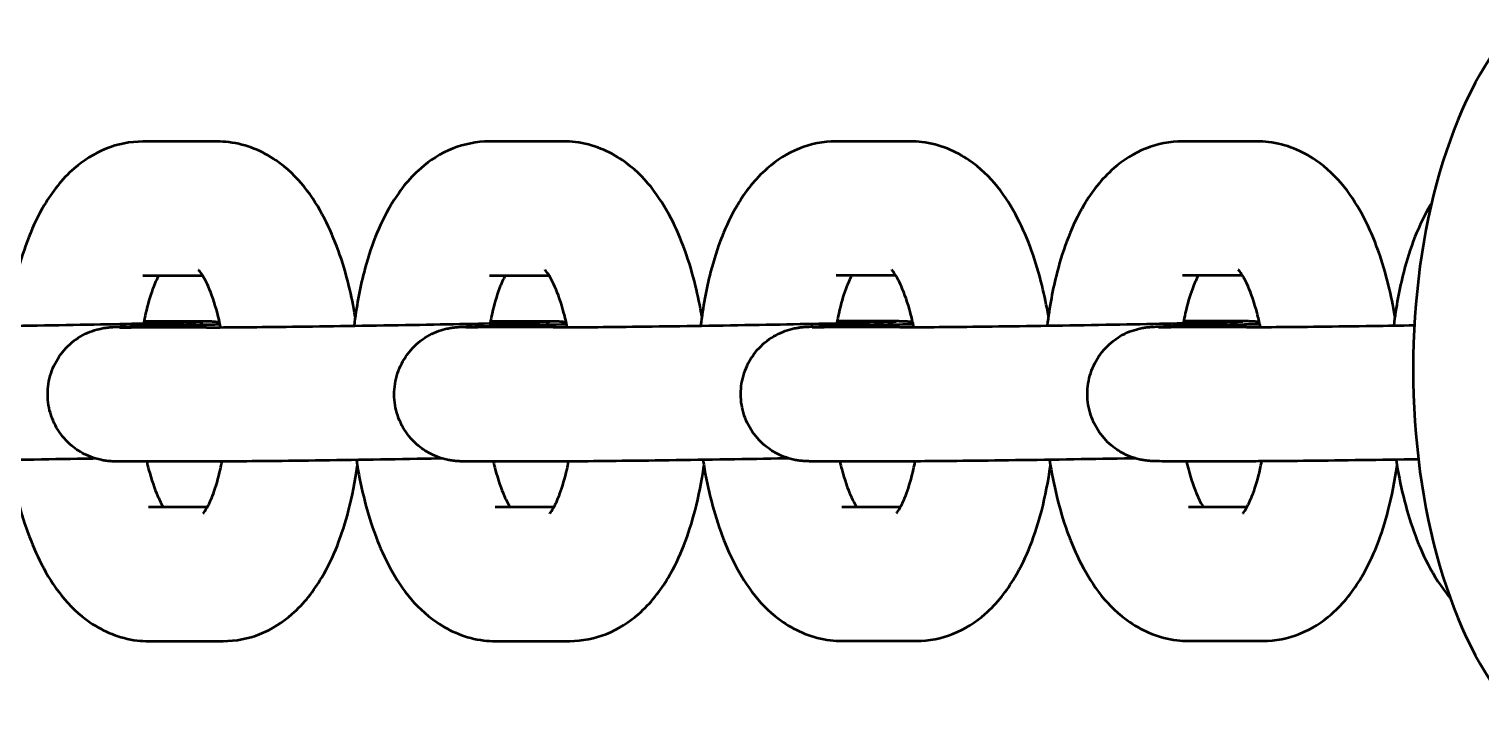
# Model space of a CAD drawing. Header units: millimetres. Extents: x 170 to 5770, y -1450 to 5650.
# Drawn here: x 2727.9 to 2792.8, y 2084.8 to 2115.2 of the extents above; entities that cross this region are included whole.
import ezdxf

# ---------------------------------------------------------------- set-up
doc = ezdxf.new("R2010")
doc.units = ezdxf.units.MM
doc.header["$LTSCALE"] = 10
doc.layers.add('Viditelná (ISO)', color=7, linetype='Continuous', lineweight=50)

# ---------------------------------------------------------------- blocks, each defined once
blk = doc.blocks.new('VVZ-VH101-2')
at = {"layer": 'Viditelná (ISO)'}
for p, q in [((2566.346, -3539.834), (2563.017, -3539.834)), ((2581.833, -3539.83), (2578.505, -3539.831)), ((2597.321, -3539.826), (2593.992, -3539.827)), ((2612.808, -3539.823), (2609.48, -3539.823)), ((2565.695, -3545.834), (2563.019, -3545.834)), ((2581.182, -3545.83), (2578.506, -3545.831)), ((2596.67, -3545.826), (2593.994, -3545.827)), ((2612.157, -3545.823), (2609.481, -3545.823)), ((2565.869, -3548.14), (2562.494, -3548.14)), ((2563.07, -3547.859), (2565.253, -3547.858)), ((2581.356, -3548.136), (2577.982, -3548.137)), ((2578.557, -3547.855), (2580.74, -3547.855)), ((2596.844, -3548.132), (2593.469, -3548.133)), ((2594.045, -3547.851), (2596.228, -3547.851)), ((2612.331, -3548.129), (2608.956, -3548.129)), ((2609.532, -3547.848), (2611.715, -3547.847)), ((2565.87, -3554.14), (2562.496, -3554.14)), ((2581.358, -3554.136), (2577.983, -3554.137)), ((2596.845, -3554.132), (2593.47, -3554.133)), ((2612.332, -3554.129), (2608.958, -3554.129)), ((2563.278, -3556.165), (2565.907, -3556.165)), ((2578.766, -3556.162), (2581.395, -3556.161)), ((2594.253, -3556.158), (2596.882, -3556.157)), ((2609.741, -3556.154), (2612.369, -3556.154)), ((2563.28, -3562.165), (2566.608, -3562.164)), ((2578.767, -3562.162), (2582.096, -3562.161)), ((2594.255, -3562.158), (2597.583, -3562.157)), ((2609.742, -3562.154), (2613.07, -3562.153))]:
    blk.add_line(p, q, dxfattribs=at)
blk.add_ellipse((2628.535, -3550), major_axis=(0, 17.5), ratio=0.5, start_param=0.518783, end_param=2.62281, dxfattribs=at)
for points, knots in [([(2563.017, -3539.834), (2562.451, -3539.835), (2561.886, -3539.951), (2560.829, -3540.37), (2560.352, -3540.685), (2559.386, -3541.528), (2558.962, -3542.088), (2558.071, -3543.59), (2557.696, -3544.591), (2557.216, -3546.437), (2557.069, -3547.242), (2556.97, -3548.072)], [0, 0, 0, 0, 0.159049, 0.159049, 0.33727, 0.33727, 0.589347, 0.589347, 0.975965, 0.975965, 1.250203, 1.250203, 1.250203, 1.250203]), ([(2572.51, -3547.658), (2572.432, -3547.189), (2572.338, -3546.728), (2571.962, -3545.199), (2571.61, -3544.191), (2570.623, -3542.289), (2569.984, -3541.376), (2568.384, -3540.275), (2567.661, -3539.959), (2566.69, -3539.844), (2566.518, -3539.834), (2566.346, -3539.834)], [5.068194, 5.068194, 5.068194, 5.068194, 5.224892, 5.224892, 5.602086, 5.602086, 6.006714, 6.006714, 6.234811, 6.234811, 6.283185, 6.283185, 6.283185, 6.283185]), ([(2578.505, -3539.831), (2577.938, -3539.831), (2577.374, -3539.947), (2576.316, -3540.366), (2575.839, -3540.682), (2574.873, -3541.524), (2574.45, -3542.085), (2573.558, -3543.587), (2573.183, -3544.587), (2572.704, -3546.433), (2572.556, -3547.238), (2572.457, -3548.068)], [0, 0, 0, 0, 0.159049, 0.159049, 0.33727, 0.33727, 0.589347, 0.589347, 0.975965, 0.975965, 1.250203, 1.250203, 1.250203, 1.250203]), ([(2587.998, -3547.655), (2587.919, -3547.185), (2587.825, -3546.725), (2587.45, -3545.196), (2587.098, -3544.187), (2586.111, -3542.285), (2585.471, -3541.373), (2583.871, -3540.272), (2583.148, -3539.955), (2582.178, -3539.84), (2582.006, -3539.83), (2581.833, -3539.83)], [5.068194, 5.068194, 5.068194, 5.068194, 5.224892, 5.224892, 5.602086, 5.602086, 6.006714, 6.006714, 6.234811, 6.234811, 6.283185, 6.283185, 6.283185, 6.283185]), ([(2593.992, -3539.827), (2593.426, -3539.827), (2592.861, -3539.944), (2591.803, -3540.363), (2591.327, -3540.678), (2590.361, -3541.52), (2589.937, -3542.081), (2589.045, -3543.583), (2588.67, -3544.583), (2588.191, -3546.429), (2588.044, -3547.235), (2587.945, -3548.064)], [0, 0, 0, 0, 0.159049, 0.159049, 0.33727, 0.33727, 0.589347, 0.589347, 0.975965, 0.975965, 1.250203, 1.250203, 1.250203, 1.250203]), ([(2603.485, -3547.651), (2603.407, -3547.182), (2603.312, -3546.721), (2602.937, -3545.192), (2602.585, -3544.183), (2601.598, -3542.281), (2600.959, -3541.369), (2599.359, -3540.268), (2598.635, -3539.951), (2597.665, -3539.836), (2597.493, -3539.826), (2597.321, -3539.826)], [5.068194, 5.068194, 5.068194, 5.068194, 5.224892, 5.224892, 5.602086, 5.602086, 6.006714, 6.006714, 6.234811, 6.234811, 6.283185, 6.283185, 6.283185, 6.283185]), ([(2609.48, -3539.823), (2608.913, -3539.824), (2608.349, -3539.94), (2607.291, -3540.359), (2606.814, -3540.674), (2605.848, -3541.517), (2605.425, -3542.077), (2604.533, -3543.579), (2604.158, -3544.58), (2603.678, -3546.425), (2603.531, -3547.231), (2603.432, -3548.061)], [0, 0, 0, 0, 0.159049, 0.159049, 0.33727, 0.33727, 0.589347, 0.589347, 0.975965, 0.975965, 1.250203, 1.250203, 1.250203, 1.250203]), ([(2618.973, -3547.647), (2618.894, -3547.178), (2618.8, -3546.717), (2618.425, -3545.188), (2618.073, -3544.18), (2617.086, -3542.278), (2616.446, -3541.365), (2614.846, -3540.264), (2614.123, -3539.948), (2613.153, -3539.833), (2612.98, -3539.823), (2612.808, -3539.823)], [5.068194, 5.068194, 5.068194, 5.068194, 5.224892, 5.224892, 5.602086, 5.602086, 6.006714, 6.006714, 6.234811, 6.234811, 6.283185, 6.283185, 6.283185, 6.283185]), ([(2620.61, -3542.583), (2620.593, -3542.611), (2620.577, -3542.638), (2620.02, -3543.576), (2619.645, -3544.576), (2619.166, -3546.422), (2619.018, -3547.227), (2618.919, -3548.057)], [0.5775243, 0.5775243, 0.5775243, 0.5775243, 0.5893466, 0.5893466, 0.975965, 0.975965, 1.250203, 1.250203, 1.250203, 1.250203]), ([(2563.719, -3545.834), (2563.638, -3545.982), (2563.546, -3546.183), (2563.343, -3546.732), (2563.233, -3547.103), (2563.108, -3547.662), (2563.078, -3547.81), (2563.051, -3547.961)], [6.9132793, 6.9132793, 6.9132793, 6.9132793, 7.0960016, 7.0960016, 7.3231625, 7.3231625, 7.400327, 7.400327, 7.400327, 7.400327]), ([(2566.497, -3548.138), (2566.452, -3547.918), (2566.402, -3547.707), (2566.226, -3547.045), (2566.085, -3546.641), (2565.825, -3546.05), (2565.706, -3545.841), (2565.554, -3545.621), (2565.508, -3545.575), (2565.508, -3545.575)], [5.1512669, 5.1512669, 5.1512669, 5.1512669, 5.2612294, 5.2612294, 5.5161912, 5.5161912, 5.7386481, 5.7386481, 5.9089075, 5.9089075, 5.9089075, 5.9089075]), ([(2579.206, -3545.831), (2579.126, -3545.978), (2579.033, -3546.179), (2578.83, -3546.728), (2578.721, -3547.099), (2578.596, -3547.659), (2578.566, -3547.806), (2578.538, -3547.958)], [6.9132793, 6.9132793, 6.9132793, 6.9132793, 7.0960016, 7.0960016, 7.3231625, 7.3231625, 7.400327, 7.400327, 7.400327, 7.400327]), ([(2581.984, -3548.134), (2581.939, -3547.914), (2581.889, -3547.704), (2581.713, -3547.041), (2581.572, -3546.637), (2581.312, -3546.046), (2581.193, -3545.838), (2581.041, -3545.617), (2580.995, -3545.571), (2580.995, -3545.571)], [5.1512669, 5.1512669, 5.1512669, 5.1512669, 5.2612294, 5.2612294, 5.5161912, 5.5161912, 5.7386481, 5.7386481, 5.9089075, 5.9089075, 5.9089075, 5.9089075]), ([(2594.693, -3545.827), (2594.613, -3545.974), (2594.521, -3546.176), (2594.318, -3546.725), (2594.208, -3547.096), (2594.083, -3547.655), (2594.053, -3547.802), (2594.026, -3547.954)], [6.9132793, 6.9132793, 6.9132793, 6.9132793, 7.0960016, 7.0960016, 7.3231625, 7.3231625, 7.400327, 7.400327, 7.400327, 7.400327]), ([(2597.472, -3548.13), (2597.426, -3547.911), (2597.377, -3547.7), (2597.201, -3547.037), (2597.059, -3546.634), (2596.8, -3546.042), (2596.68, -3545.834), (2596.528, -3545.614), (2596.482, -3545.568), (2596.482, -3545.568)], [5.1512669, 5.1512669, 5.1512669, 5.1512669, 5.2612294, 5.2612294, 5.5161912, 5.5161912, 5.7386481, 5.7386481, 5.9089075, 5.9089075, 5.9089075, 5.9089075]), ([(2610.181, -3545.823), (2610.101, -3545.971), (2610.008, -3546.172), (2609.805, -3546.721), (2609.695, -3547.092), (2609.571, -3547.651), (2609.541, -3547.799), (2609.513, -3547.95)], [6.9132793, 6.9132793, 6.9132793, 6.9132793, 7.0960016, 7.0960016, 7.3231625, 7.3231625, 7.400327, 7.400327, 7.400327, 7.400327]), ([(2612.959, -3548.127), (2612.914, -3547.907), (2612.864, -3547.696), (2612.688, -3547.034), (2612.547, -3546.63), (2612.287, -3546.039), (2612.168, -3545.83), (2612.016, -3545.61), (2611.97, -3545.564), (2611.97, -3545.564)], [5.1512669, 5.1512669, 5.1512669, 5.1512669, 5.2612294, 5.2612294, 5.5161912, 5.5161912, 5.7386481, 5.7386481, 5.9089075, 5.9089075, 5.9089075, 5.9089075]), ([(2550.381, -3548.143), (2550.71, -3548.143), (2551.166, -3548.141), (2552.266, -3548.132), (2552.927, -3548.126), (2554.387, -3548.108), (2555.206, -3548.098), (2556.886, -3548.073), (2557.768, -3548.06), (2559.483, -3548.031), (2560.337, -3548.016), (2561.908, -3547.986), (2562.645, -3547.971), (2563.908, -3547.942), (2564.452, -3547.929), (2565.269, -3547.905), (2565.571, -3547.894), (2565.693, -3547.887), (2565.705, -3547.887), (2565.705, -3547.887)], [0, 0, 0, 0, 0.246194, 0.246194, 0.497162, 0.497162, 0.754501, 0.754501, 1.013034, 1.013034, 1.271883, 1.271883, 1.530578, 1.530578, 1.788422, 1.788422, 2.042947, 2.042947, 2.087339, 2.087339, 2.087339, 2.087339]), ([(2562.496, -3554.14), (2562.295, -3554.141), (2562.129, -3554.14), (2561.918, -3554.137), (2561.853, -3554.136), (2561.737, -3554.133), (2561.689, -3554.132), (2561.577, -3554.125), (2561.526, -3554.121), (2561.42, -3554.11), (2561.38, -3554.105), (2561.279, -3554.09), (2561.216, -3554.079), (2561.071, -3554.049), (2560.989, -3554.028), (2560.765, -3553.961), (2560.624, -3553.907), (2560.258, -3553.735), (2560.04, -3553.596), (2559.606, -3553.234), (2559.395, -3552.994), (2559.058, -3552.461), (2558.93, -3552.16), (2558.776, -3551.542), (2558.749, -3551.216), (2558.798, -3550.581), (2558.875, -3550.263), (2559.121, -3549.675), (2559.294, -3549.397), (2559.712, -3548.917), (2559.963, -3548.708), (2560.37, -3548.467), (2560.511, -3548.398), (2560.786, -3548.288), (2560.923, -3548.245), (2561.132, -3548.194), (2561.208, -3548.178), (2561.339, -3548.156), (2561.394, -3548.149), (2561.476, -3548.139), (2561.507, -3548.136), (2561.584, -3548.129), (2561.622, -3548.127), (2561.77, -3548.117), (2561.876, -3548.113), (2562.219, -3548.099), (2562.488, -3548.091), (2563.317, -3548.068), (2563.969, -3548.052), (2565.251, -3548.024), (2565.843, -3548.012), (2566.468, -3548)], [0, 0, 0, 0, 0.141419, 0.141419, 0.218627, 0.218627, 0.276556, 0.276556, 0.309664, 0.309664, 0.325925, 0.325925, 0.347313, 0.347313, 0.37346, 0.37346, 0.418852, 0.418852, 0.495174, 0.495174, 0.588811, 0.588811, 0.684367, 0.684367, 0.780002, 0.780002, 0.87564, 0.87564, 0.971277, 0.971277, 1.066881, 1.066881, 1.113716, 1.113716, 1.156878, 1.156878, 1.182698, 1.182698, 1.208244, 1.208244, 1.231134, 1.231134, 1.273691, 1.273691, 1.401124, 1.401124, 1.593294, 1.593294, 1.882774, 1.882774, 2.087905, 2.087905, 2.087905, 2.087905]), ([(2561.949, -3548.137), (2561.949, -3548.137), (2561.962, -3548.137), (2562.029, -3548.138), (2562.117, -3548.139), (2562.307, -3548.14), (2562.395, -3548.14), (2562.494, -3548.14)], [3.104651, 3.104651, 3.104651, 3.104651, 3.1518889, 3.1518889, 3.2631715, 3.2631715, 3.3374283, 3.3374283, 3.3374283, 3.3374283]), ([(2565.253, -3547.858), (2565.453, -3547.858), (2565.619, -3547.859), (2565.83, -3547.861), (2565.896, -3547.862), (2566.011, -3547.866), (2566.059, -3547.867), (2566.171, -3547.874), (2566.222, -3547.877), (2566.328, -3547.889), (2566.368, -3547.894), (2566.423, -3547.902), (2566.435, -3547.904), (2566.447, -3547.905)], [0, 0, 0, 0, 0.1414185, 0.1414185, 0.2186272, 0.2186272, 0.2765565, 0.2765565, 0.3096638, 0.3096638, 0.3259248, 0.3259248, 0.3301769, 0.3301769, 0.3301769, 0.3301769]), ([(2565.869, -3548.14), (2566.197, -3548.14), (2566.653, -3548.137), (2567.753, -3548.129), (2568.415, -3548.122), (2569.874, -3548.105), (2570.693, -3548.094), (2572.373, -3548.07), (2573.255, -3548.056), (2574.97, -3548.027), (2575.824, -3548.012), (2577.395, -3547.982), (2578.132, -3547.967), (2579.395, -3547.938), (2579.939, -3547.925), (2580.756, -3547.901), (2581.059, -3547.89), (2581.18, -3547.884), (2581.192, -3547.883), (2581.192, -3547.883)], [0, 0, 0, 0, 0.246194, 0.246194, 0.497162, 0.497162, 0.754501, 0.754501, 1.013034, 1.013034, 1.271883, 1.271883, 1.530578, 1.530578, 1.788422, 1.788422, 2.042947, 2.042947, 2.087339, 2.087339, 2.087339, 2.087339]), ([(2577.983, -3554.137), (2577.782, -3554.137), (2577.617, -3554.136), (2577.406, -3554.134), (2577.34, -3554.133), (2577.225, -3554.129), (2577.177, -3554.128), (2577.064, -3554.121), (2577.013, -3554.118), (2576.907, -3554.106), (2576.867, -3554.101), (2576.767, -3554.086), (2576.703, -3554.075), (2576.558, -3554.045), (2576.476, -3554.024), (2576.253, -3553.957), (2576.111, -3553.903), (2575.746, -3553.731), (2575.528, -3553.593), (2575.093, -3553.23), (2574.882, -3552.99), (2574.546, -3552.457), (2574.417, -3552.157), (2574.264, -3551.538), (2574.237, -3551.213), (2574.285, -3550.577), (2574.362, -3550.259), (2574.608, -3549.671), (2574.781, -3549.394), (2575.199, -3548.913), (2575.451, -3548.704), (2575.858, -3548.463), (2575.998, -3548.394), (2576.274, -3548.284), (2576.411, -3548.241), (2576.619, -3548.19), (2576.696, -3548.175), (2576.826, -3548.152), (2576.881, -3548.145), (2576.963, -3548.136), (2576.994, -3548.133), (2577.071, -3548.126), (2577.11, -3548.123), (2577.258, -3548.114), (2577.363, -3548.109), (2577.707, -3548.096), (2577.975, -3548.087), (2578.804, -3548.064), (2579.456, -3548.048), (2580.739, -3548.02), (2581.331, -3548.008), (2581.955, -3547.996)], [0, 0, 0, 0, 0.141419, 0.141419, 0.218627, 0.218627, 0.276556, 0.276556, 0.309664, 0.309664, 0.325925, 0.325925, 0.347313, 0.347313, 0.37346, 0.37346, 0.418852, 0.418852, 0.495174, 0.495174, 0.588811, 0.588811, 0.684367, 0.684367, 0.780002, 0.780002, 0.87564, 0.87564, 0.971277, 0.971277, 1.066881, 1.066881, 1.113716, 1.113716, 1.156878, 1.156878, 1.182698, 1.182698, 1.208244, 1.208244, 1.231134, 1.231134, 1.273691, 1.273691, 1.401124, 1.401124, 1.593294, 1.593294, 1.882774, 1.882774, 2.087905, 2.087905, 2.087905, 2.087905]), ([(2577.436, -3548.133), (2577.436, -3548.133), (2577.449, -3548.133), (2577.517, -3548.135), (2577.605, -3548.136), (2577.794, -3548.137), (2577.882, -3548.137), (2577.982, -3548.137)], [3.104651, 3.104651, 3.104651, 3.104651, 3.1518889, 3.1518889, 3.2631715, 3.2631715, 3.3374283, 3.3374283, 3.3374283, 3.3374283]), ([(2580.74, -3547.855), (2580.941, -3547.855), (2581.106, -3547.855), (2581.318, -3547.858), (2581.383, -3547.859), (2581.499, -3547.862), (2581.546, -3547.863), (2581.659, -3547.87), (2581.71, -3547.874), (2581.816, -3547.885), (2581.856, -3547.89), (2581.911, -3547.898), (2581.922, -3547.9), (2581.934, -3547.902)], [0, 0, 0, 0, 0.1414185, 0.1414185, 0.2186272, 0.2186272, 0.2765565, 0.2765565, 0.3096638, 0.3096638, 0.3259248, 0.3259248, 0.3301769, 0.3301769, 0.3301769, 0.3301769]), ([(2581.356, -3548.136), (2581.685, -3548.136), (2582.141, -3548.134), (2583.24, -3548.125), (2583.902, -3548.118), (2585.362, -3548.101), (2586.18, -3548.09), (2587.86, -3548.066), (2588.743, -3548.052), (2590.458, -3548.024), (2591.311, -3548.009), (2592.882, -3547.978), (2593.619, -3547.963), (2594.883, -3547.935), (2595.426, -3547.921), (2596.244, -3547.898), (2596.546, -3547.886), (2596.668, -3547.88), (2596.679, -3547.879), (2596.679, -3547.879)], [0, 0, 0, 0, 0.246194, 0.246194, 0.497162, 0.497162, 0.754501, 0.754501, 1.013034, 1.013034, 1.271883, 1.271883, 1.530578, 1.530578, 1.788422, 1.788422, 2.042947, 2.042947, 2.087339, 2.087339, 2.087339, 2.087339]), ([(2593.47, -3554.133), (2593.27, -3554.133), (2593.104, -3554.132), (2592.893, -3554.13), (2592.828, -3554.129), (2592.712, -3554.126), (2592.664, -3554.124), (2592.552, -3554.117), (2592.501, -3554.114), (2592.395, -3554.103), (2592.355, -3554.098), (2592.254, -3554.083), (2592.19, -3554.072), (2592.046, -3554.041), (2591.963, -3554.02), (2591.74, -3553.954), (2591.598, -3553.9), (2591.233, -3553.728), (2591.015, -3553.589), (2590.58, -3553.227), (2590.37, -3552.986), (2590.033, -3552.453), (2589.905, -3552.153), (2589.751, -3551.535), (2589.724, -3551.209), (2589.773, -3550.573), (2589.849, -3550.256), (2590.096, -3549.668), (2590.268, -3549.39), (2590.687, -3548.91), (2590.938, -3548.701), (2591.345, -3548.46), (2591.486, -3548.391), (2591.761, -3548.281), (2591.898, -3548.237), (2592.106, -3548.186), (2592.183, -3548.171), (2592.314, -3548.149), (2592.369, -3548.142), (2592.45, -3548.132), (2592.481, -3548.129), (2592.559, -3548.122), (2592.597, -3548.119), (2592.745, -3548.11), (2592.851, -3548.105), (2593.194, -3548.092), (2593.462, -3548.083), (2594.292, -3548.06), (2594.943, -3548.044), (2596.226, -3548.017), (2596.818, -3548.004), (2597.443, -3547.992)], [0, 0, 0, 0, 0.141419, 0.141419, 0.218627, 0.218627, 0.276556, 0.276556, 0.309664, 0.309664, 0.325925, 0.325925, 0.347313, 0.347313, 0.37346, 0.37346, 0.418852, 0.418852, 0.495174, 0.495174, 0.588811, 0.588811, 0.684367, 0.684367, 0.780002, 0.780002, 0.87564, 0.87564, 0.971277, 0.971277, 1.066881, 1.066881, 1.113716, 1.113716, 1.156878, 1.156878, 1.182698, 1.182698, 1.208244, 1.208244, 1.231134, 1.231134, 1.273691, 1.273691, 1.401124, 1.401124, 1.593294, 1.593294, 1.882774, 1.882774, 2.087905, 2.087905, 2.087905, 2.087905]), ([(2592.923, -3548.129), (2592.923, -3548.129), (2592.936, -3548.13), (2593.004, -3548.131), (2593.092, -3548.132), (2593.282, -3548.133), (2593.37, -3548.133), (2593.469, -3548.133)], [3.104651, 3.104651, 3.104651, 3.104651, 3.1518889, 3.1518889, 3.2631715, 3.2631715, 3.3374283, 3.3374283, 3.3374283, 3.3374283]), ([(2596.228, -3547.851), (2596.428, -3547.851), (2596.594, -3547.852), (2596.805, -3547.854), (2596.87, -3547.855), (2596.986, -3547.858), (2597.034, -3547.86), (2597.146, -3547.867), (2597.197, -3547.87), (2597.303, -3547.881), (2597.343, -3547.886), (2597.398, -3547.894), (2597.41, -3547.896), (2597.421, -3547.898)], [0, 0, 0, 0, 0.1414185, 0.1414185, 0.2186272, 0.2186272, 0.2765565, 0.2765565, 0.3096638, 0.3096638, 0.3259248, 0.3259248, 0.3301769, 0.3301769, 0.3301769, 0.3301769]), ([(2596.844, -3548.132), (2597.172, -3548.132), (2597.628, -3548.13), (2598.728, -3548.121), (2599.39, -3548.114), (2600.849, -3548.097), (2601.668, -3548.087), (2603.348, -3548.062), (2604.23, -3548.049), (2605.945, -3548.02), (2606.799, -3548.005), (2608.37, -3547.975), (2609.107, -3547.96), (2610.37, -3547.931), (2610.914, -3547.918), (2611.731, -3547.894), (2612.033, -3547.883), (2612.155, -3547.876), (2612.167, -3547.876), (2612.167, -3547.876)], [0, 0, 0, 0, 0.246194, 0.246194, 0.497162, 0.497162, 0.754501, 0.754501, 1.013034, 1.013034, 1.271883, 1.271883, 1.530578, 1.530578, 1.788422, 1.788422, 2.042947, 2.042947, 2.087339, 2.087339, 2.087339, 2.087339]), ([(2608.958, -3554.129), (2608.757, -3554.129), (2608.591, -3554.129), (2608.38, -3554.126), (2608.315, -3554.125), (2608.199, -3554.122), (2608.152, -3554.121), (2608.039, -3554.114), (2607.988, -3554.11), (2607.882, -3554.099), (2607.842, -3554.094), (2607.742, -3554.079), (2607.678, -3554.068), (2607.533, -3554.038), (2607.451, -3554.017), (2607.227, -3553.95), (2607.086, -3553.896), (2606.721, -3553.724), (2606.503, -3553.585), (2606.068, -3553.223), (2605.857, -3552.983), (2605.52, -3552.45), (2605.392, -3552.149), (2605.239, -3551.531), (2605.211, -3551.205), (2605.26, -3550.57), (2605.337, -3550.252), (2605.583, -3549.664), (2605.756, -3549.386), (2606.174, -3548.906), (2606.425, -3548.697), (2606.833, -3548.456), (2606.973, -3548.387), (2607.248, -3548.277), (2607.385, -3548.234), (2607.594, -3548.182), (2607.671, -3548.167), (2607.801, -3548.145), (2607.856, -3548.138), (2607.938, -3548.128), (2607.969, -3548.125), (2608.046, -3548.118), (2608.084, -3548.116), (2608.233, -3548.106), (2608.338, -3548.102), (2608.681, -3548.088), (2608.95, -3548.08), (2609.779, -3548.056), (2610.431, -3548.041), (2611.714, -3548.013), (2612.305, -3548.001), (2612.93, -3547.989)], [0, 0, 0, 0, 0.141419, 0.141419, 0.218627, 0.218627, 0.276556, 0.276556, 0.309664, 0.309664, 0.325925, 0.325925, 0.347313, 0.347313, 0.37346, 0.37346, 0.418852, 0.418852, 0.495174, 0.495174, 0.588811, 0.588811, 0.684367, 0.684367, 0.780002, 0.780002, 0.87564, 0.87564, 0.971277, 0.971277, 1.066881, 1.066881, 1.113716, 1.113716, 1.156878, 1.156878, 1.182698, 1.182698, 1.208244, 1.208244, 1.231134, 1.231134, 1.273691, 1.273691, 1.401124, 1.401124, 1.593294, 1.593294, 1.882774, 1.882774, 2.087905, 2.087905, 2.087905, 2.087905]), ([(2608.411, -3548.126), (2608.411, -3548.126), (2608.424, -3548.126), (2608.492, -3548.127), (2608.58, -3548.128), (2608.769, -3548.129), (2608.857, -3548.129), (2608.956, -3548.129)], [3.104651, 3.104651, 3.104651, 3.104651, 3.1518889, 3.1518889, 3.2631715, 3.2631715, 3.3374283, 3.3374283, 3.3374283, 3.3374283]), ([(2611.715, -3547.847), (2611.916, -3547.847), (2612.081, -3547.848), (2612.292, -3547.85), (2612.358, -3547.851), (2612.473, -3547.855), (2612.521, -3547.856), (2612.634, -3547.863), (2612.685, -3547.866), (2612.79, -3547.878), (2612.83, -3547.883), (2612.885, -3547.891), (2612.897, -3547.893), (2612.909, -3547.894)], [0, 0, 0, 0, 0.1414185, 0.1414185, 0.2186272, 0.2186272, 0.2765565, 0.2765565, 0.3096638, 0.3096638, 0.3259248, 0.3259248, 0.3301769, 0.3301769, 0.3301769, 0.3301769]), ([(2612.331, -3548.129), (2612.66, -3548.129), (2613.115, -3548.126), (2614.215, -3548.117), (2614.877, -3548.111), (2616.336, -3548.094), (2617.155, -3548.083), (2618.596, -3548.062), (2619.22, -3548.053), (2619.84, -3548.043)], [0, 0, 0, 0, 0.2461939, 0.2461939, 0.4971622, 0.4971622, 0.754501, 0.754501, 0.9396544, 0.9396544, 0.9396544, 0.9396544]), ([(2560.915, -3554.006), (2560.853, -3554.007), (2560.79, -3554.008), (2559.907, -3554.025), (2559.028, -3554.04), (2557.282, -3554.068), (2556.395, -3554.081), (2554.721, -3554.105), (2553.914, -3554.115), (2552.478, -3554.131), (2551.831, -3554.136), (2550.945, -3554.142), (2550.635, -3554.143), (2550.383, -3554.143)], [2.12755, 2.12755, 2.12755, 2.12755, 2.147724, 2.147724, 2.410027, 2.410027, 2.671695, 2.671695, 2.93332, 2.93332, 3.195423, 3.195423, 3.373361, 3.373361, 3.373361, 3.373361]), ([(2557.072, -3554.071), (2557.159, -3554.634), (2557.267, -3555.185), (2557.663, -3556.8), (2558.015, -3557.808), (2559.002, -3559.71), (2559.642, -3560.623), (2561.242, -3561.724), (2561.965, -3562.04), (2562.935, -3562.155), (2563.107, -3562.165), (2563.28, -3562.165)], [1.896726, 1.896726, 1.896726, 1.896726, 2.083299, 2.083299, 2.460493, 2.460493, 2.865121, 2.865121, 3.093219, 3.093219, 3.141593, 3.141593, 3.141593, 3.141593]), ([(2563.19, -3554.14), (2563.218, -3554.261), (2563.247, -3554.378), (2563.4, -3554.954), (2563.541, -3555.358), (2563.768, -3555.876), (2563.856, -3556.042), (2563.931, -3556.165)], [8.3403013, 8.3403013, 8.3403013, 8.3403013, 8.4028221, 8.4028221, 8.6577838, 8.6577838, 8.8209541, 8.8209541, 8.8209541, 8.8209541]), ([(2565.716, -3556.456), (2565.716, -3556.456), (2565.721, -3556.451), (2565.757, -3556.407), (2565.819, -3556.324), (2565.975, -3556.043), (2566.074, -3555.832), (2566.283, -3555.267), (2566.392, -3554.896), (2566.51, -3554.368), (2566.534, -3554.254), (2566.556, -3554.137)], [3.5312545, 3.5312545, 3.5312545, 3.5312545, 3.5895462, 3.5895462, 3.7596741, 3.7596741, 3.954409, 3.954409, 4.1815698, 4.1815698, 4.2416778, 4.2416778, 4.2416778, 4.2416778]), ([(2576.402, -3554.002), (2576.34, -3554.003), (2576.277, -3554.005), (2575.395, -3554.021), (2574.515, -3554.036), (2572.77, -3554.064), (2571.882, -3554.078), (2570.209, -3554.101), (2569.401, -3554.111), (2567.965, -3554.127), (2567.318, -3554.133), (2566.432, -3554.138), (2566.123, -3554.14), (2565.87, -3554.14)], [2.12755, 2.12755, 2.12755, 2.12755, 2.147724, 2.147724, 2.410027, 2.410027, 2.671695, 2.671695, 2.93332, 2.93332, 3.195423, 3.195423, 3.373361, 3.373361, 3.373361, 3.373361]), ([(2572.559, -3554.067), (2572.646, -3554.63), (2572.755, -3555.181), (2573.151, -3556.796), (2573.503, -3557.805), (2574.49, -3559.706), (2575.129, -3560.619), (2576.729, -3561.72), (2577.452, -3562.037), (2578.423, -3562.151), (2578.595, -3562.162), (2578.767, -3562.162)], [1.896726, 1.896726, 1.896726, 1.896726, 2.083299, 2.083299, 2.460493, 2.460493, 2.865121, 2.865121, 3.093219, 3.093219, 3.141593, 3.141593, 3.141593, 3.141593]), ([(2578.677, -3554.137), (2578.705, -3554.257), (2578.734, -3554.374), (2578.887, -3554.951), (2579.028, -3555.354), (2579.256, -3555.872), (2579.343, -3556.038), (2579.418, -3556.161)], [8.3403013, 8.3403013, 8.3403013, 8.3403013, 8.4028221, 8.4028221, 8.6577838, 8.6577838, 8.8209541, 8.8209541, 8.8209541, 8.8209541]), ([(2581.203, -3556.453), (2581.203, -3556.453), (2581.208, -3556.447), (2581.245, -3556.403), (2581.306, -3556.32), (2581.462, -3556.04), (2581.561, -3555.828), (2581.77, -3555.263), (2581.88, -3554.892), (2581.998, -3554.364), (2582.021, -3554.25), (2582.044, -3554.134)], [3.5312545, 3.5312545, 3.5312545, 3.5312545, 3.5895462, 3.5895462, 3.7596741, 3.7596741, 3.954409, 3.954409, 4.1815698, 4.1815698, 4.2416778, 4.2416778, 4.2416778, 4.2416778]), ([(2591.89, -3553.998), (2591.827, -3554), (2591.765, -3554.001), (2590.882, -3554.017), (2590.002, -3554.032), (2588.257, -3554.061), (2587.37, -3554.074), (2585.696, -3554.097), (2584.889, -3554.107), (2583.452, -3554.123), (2582.806, -3554.129), (2581.919, -3554.135), (2581.61, -3554.136), (2581.358, -3554.136)], [2.12755, 2.12755, 2.12755, 2.12755, 2.147724, 2.147724, 2.410027, 2.410027, 2.671695, 2.671695, 2.93332, 2.93332, 3.195423, 3.195423, 3.373361, 3.373361, 3.373361, 3.373361]), ([(2588.047, -3554.064), (2588.133, -3554.627), (2588.242, -3555.178), (2588.638, -3556.792), (2588.99, -3557.801), (2589.977, -3559.703), (2590.616, -3560.615), (2592.216, -3561.716), (2592.94, -3562.033), (2593.91, -3562.148), (2594.082, -3562.158), (2594.255, -3562.158)], [1.896726, 1.896726, 1.896726, 1.896726, 2.083299, 2.083299, 2.460493, 2.460493, 2.865121, 2.865121, 3.093219, 3.093219, 3.141593, 3.141593, 3.141593, 3.141593]), ([(2594.165, -3554.133), (2594.192, -3554.253), (2594.221, -3554.37), (2594.374, -3554.947), (2594.516, -3555.351), (2594.743, -3555.868), (2594.831, -3556.035), (2594.905, -3556.158)], [8.3403013, 8.3403013, 8.3403013, 8.3403013, 8.4028221, 8.4028221, 8.6577838, 8.6577838, 8.8209541, 8.8209541, 8.8209541, 8.8209541]), ([(2596.69, -3556.449), (2596.69, -3556.449), (2596.696, -3556.443), (2596.732, -3556.399), (2596.793, -3556.316), (2596.95, -3556.036), (2597.049, -3555.825), (2597.258, -3555.26), (2597.367, -3554.888), (2597.485, -3554.36), (2597.509, -3554.247), (2597.531, -3554.13)], [3.5312545, 3.5312545, 3.5312545, 3.5312545, 3.5895462, 3.5895462, 3.7596741, 3.7596741, 3.954409, 3.954409, 4.1815698, 4.1815698, 4.2416778, 4.2416778, 4.2416778, 4.2416778]), ([(2607.377, -3553.995), (2607.315, -3553.996), (2607.252, -3553.997), (2606.369, -3554.014), (2605.49, -3554.029), (2603.745, -3554.057), (2602.857, -3554.07), (2601.183, -3554.094), (2600.376, -3554.104), (2598.94, -3554.119), (2598.293, -3554.125), (2597.407, -3554.131), (2597.098, -3554.132), (2596.845, -3554.132)], [2.12755, 2.12755, 2.12755, 2.12755, 2.147724, 2.147724, 2.410027, 2.410027, 2.671695, 2.671695, 2.93332, 2.93332, 3.195423, 3.195423, 3.373361, 3.373361, 3.373361, 3.373361]), ([(2603.534, -3554.06), (2603.621, -3554.623), (2603.729, -3555.174), (2604.125, -3556.788), (2604.477, -3557.797), (2605.465, -3559.699), (2606.104, -3560.612), (2607.704, -3561.713), (2608.427, -3562.029), (2609.397, -3562.144), (2609.57, -3562.154), (2609.742, -3562.154)], [1.896726, 1.896726, 1.896726, 1.896726, 2.083299, 2.083299, 2.460493, 2.460493, 2.865121, 2.865121, 3.093219, 3.093219, 3.141593, 3.141593, 3.141593, 3.141593]), ([(2609.652, -3554.129), (2609.68, -3554.25), (2609.709, -3554.367), (2609.862, -3554.943), (2610.003, -3555.347), (2610.231, -3555.865), (2610.318, -3556.031), (2610.393, -3556.154)], [8.3403013, 8.3403013, 8.3403013, 8.3403013, 8.4028221, 8.4028221, 8.6577838, 8.6577838, 8.8209541, 8.8209541, 8.8209541, 8.8209541]), ([(2612.178, -3556.445), (2612.178, -3556.445), (2612.183, -3556.44), (2612.22, -3556.396), (2612.281, -3556.313), (2612.437, -3556.032), (2612.536, -3555.821), (2612.745, -3555.256), (2612.855, -3554.885), (2612.972, -3554.357), (2612.996, -3554.243), (2613.018, -3554.126)], [3.5312545, 3.5312545, 3.5312545, 3.5312545, 3.5895462, 3.5895462, 3.7596741, 3.7596741, 3.954409, 3.954409, 4.1815698, 4.1815698, 4.2416778, 4.2416778, 4.2416778, 4.2416778]), ([(2620.022, -3554.041), (2619.177, -3554.054), (2618.318, -3554.067), (2616.671, -3554.09), (2615.864, -3554.1), (2614.427, -3554.116), (2613.781, -3554.122), (2612.894, -3554.127), (2612.585, -3554.129), (2612.332, -3554.129)], [2.4182168, 2.4182168, 2.4182168, 2.4182168, 2.6716953, 2.6716953, 2.9333196, 2.9333196, 3.195423, 3.195423, 3.3733606, 3.3733606, 3.3733606, 3.3733606]), ([(2619.022, -3554.056), (2619.108, -3554.619), (2619.217, -3555.17), (2619.613, -3556.785), (2619.965, -3557.794), (2620.719, -3559.247), (2621.04, -3559.753), (2621.434, -3560.224)], [1.8967262, 1.8967262, 1.8967262, 1.8967262, 2.0832989, 2.0832989, 2.460493, 2.460493, 2.6806238, 2.6806238, 2.6806238, 2.6806238]), ([(2566.608, -3562.164), (2567.175, -3562.164), (2567.739, -3562.048), (2568.797, -3561.629), (2569.274, -3561.314), (2570.24, -3560.471), (2570.663, -3559.911), (2571.555, -3558.409), (2571.93, -3557.408), (2572.377, -3555.689), (2572.507, -3555.022), (2572.603, -3554.337)], [3.141593, 3.141593, 3.141593, 3.141593, 3.300641, 3.300641, 3.478862, 3.478862, 3.730939, 3.730939, 4.117558, 4.117558, 4.34644, 4.34644, 4.34644, 4.34644]), ([(2582.096, -3562.161), (2582.662, -3562.161), (2583.227, -3562.044), (2584.284, -3561.625), (2584.761, -3561.31), (2585.727, -3560.467), (2586.151, -3559.907), (2587.042, -3558.405), (2587.417, -3557.405), (2587.864, -3555.685), (2587.994, -3555.019), (2588.09, -3554.333)], [3.141593, 3.141593, 3.141593, 3.141593, 3.300641, 3.300641, 3.478862, 3.478862, 3.730939, 3.730939, 4.117558, 4.117558, 4.34644, 4.34644, 4.34644, 4.34644]), ([(2597.583, -3562.157), (2598.15, -3562.157), (2598.714, -3562.041), (2599.772, -3561.621), (2600.249, -3561.306), (2601.214, -3560.464), (2601.638, -3559.903), (2602.53, -3558.401), (2602.905, -3557.401), (2603.351, -3555.682), (2603.481, -3555.015), (2603.577, -3554.329)], [3.141593, 3.141593, 3.141593, 3.141593, 3.300641, 3.300641, 3.478862, 3.478862, 3.730939, 3.730939, 4.117558, 4.117558, 4.34644, 4.34644, 4.34644, 4.34644]), ([(2613.07, -3562.153), (2613.637, -3562.153), (2614.202, -3562.037), (2615.259, -3561.618), (2615.736, -3561.303), (2616.702, -3560.46), (2617.126, -3559.9), (2618.017, -3558.398), (2618.392, -3557.397), (2618.839, -3555.678), (2618.969, -3555.011), (2619.065, -3554.326)], [3.141593, 3.141593, 3.141593, 3.141593, 3.300641, 3.300641, 3.478862, 3.478862, 3.730939, 3.730939, 4.117558, 4.117558, 4.34644, 4.34644, 4.34644, 4.34644])]:
    blk.add_open_spline(points, degree=3, knots=knots, dxfattribs=at)

msp = doc.modelspace()

# ---------------------------------------------------------------- block references
msp.add_blockref('VVZ-VH101-2', (170, 5650))

doc.saveas('drawing.dxf')
